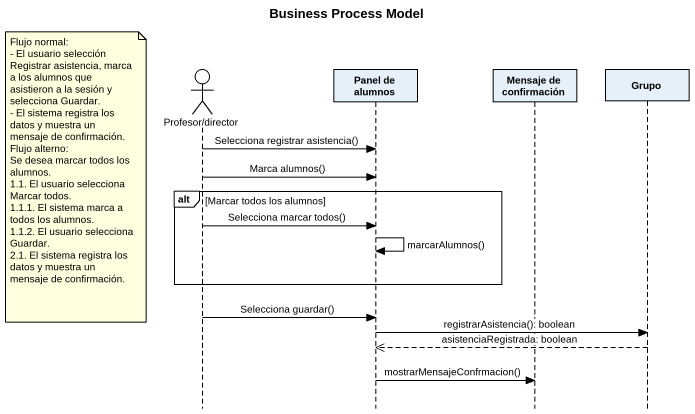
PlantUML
@startuml
title Business Process Model
hide footbox
actor "Profesor/director" as Profesor_director
participant "Panel de alumnos" as Panel_de_alumnos
participant "Mensaje de confirmación" as Mensaje_de_confirmación
participant Grupo

Profesor_director -> Panel_de_alumnos : Selecciona registrar asistencia()
note left of Profesor_director
  Flujo normal:
  - El usuario selección Registrar asistencia, marca a los alumnos que asistieron a la sesión y selecciona Guardar.
  - El sistema registra los datos y muestra un mensaje de confirmación.
  Flujo alterno:
  Se desea marcar todos los alumnos.
  1.1. El usuario selecciona Marcar todos.
  1.1.1. El sistema marca a todos los alumnos.
  1.1.2. El usuario selecciona Guardar.
  2.1. El sistema registra los datos y muestra un mensaje de confirmación.
end note
Profesor_director -> Panel_de_alumnos : Marca alumnos()
alt Marcar todos los alumnos
  Profesor_director -> Panel_de_alumnos : Selecciona marcar todos()
  Panel_de_alumnos -> Panel_de_alumnos : marcarAlumnos()
end
Profesor_director -> Panel_de_alumnos : Selecciona guardar()
Panel_de_alumnos -> Grupo : registrarAsistencia(): boolean
Grupo -->> Panel_de_alumnos : asistenciaRegistrada: boolean
Panel_de_alumnos -> Mensaje_de_confirmación : mostrarMensajeConfrmacion()
@enduml
